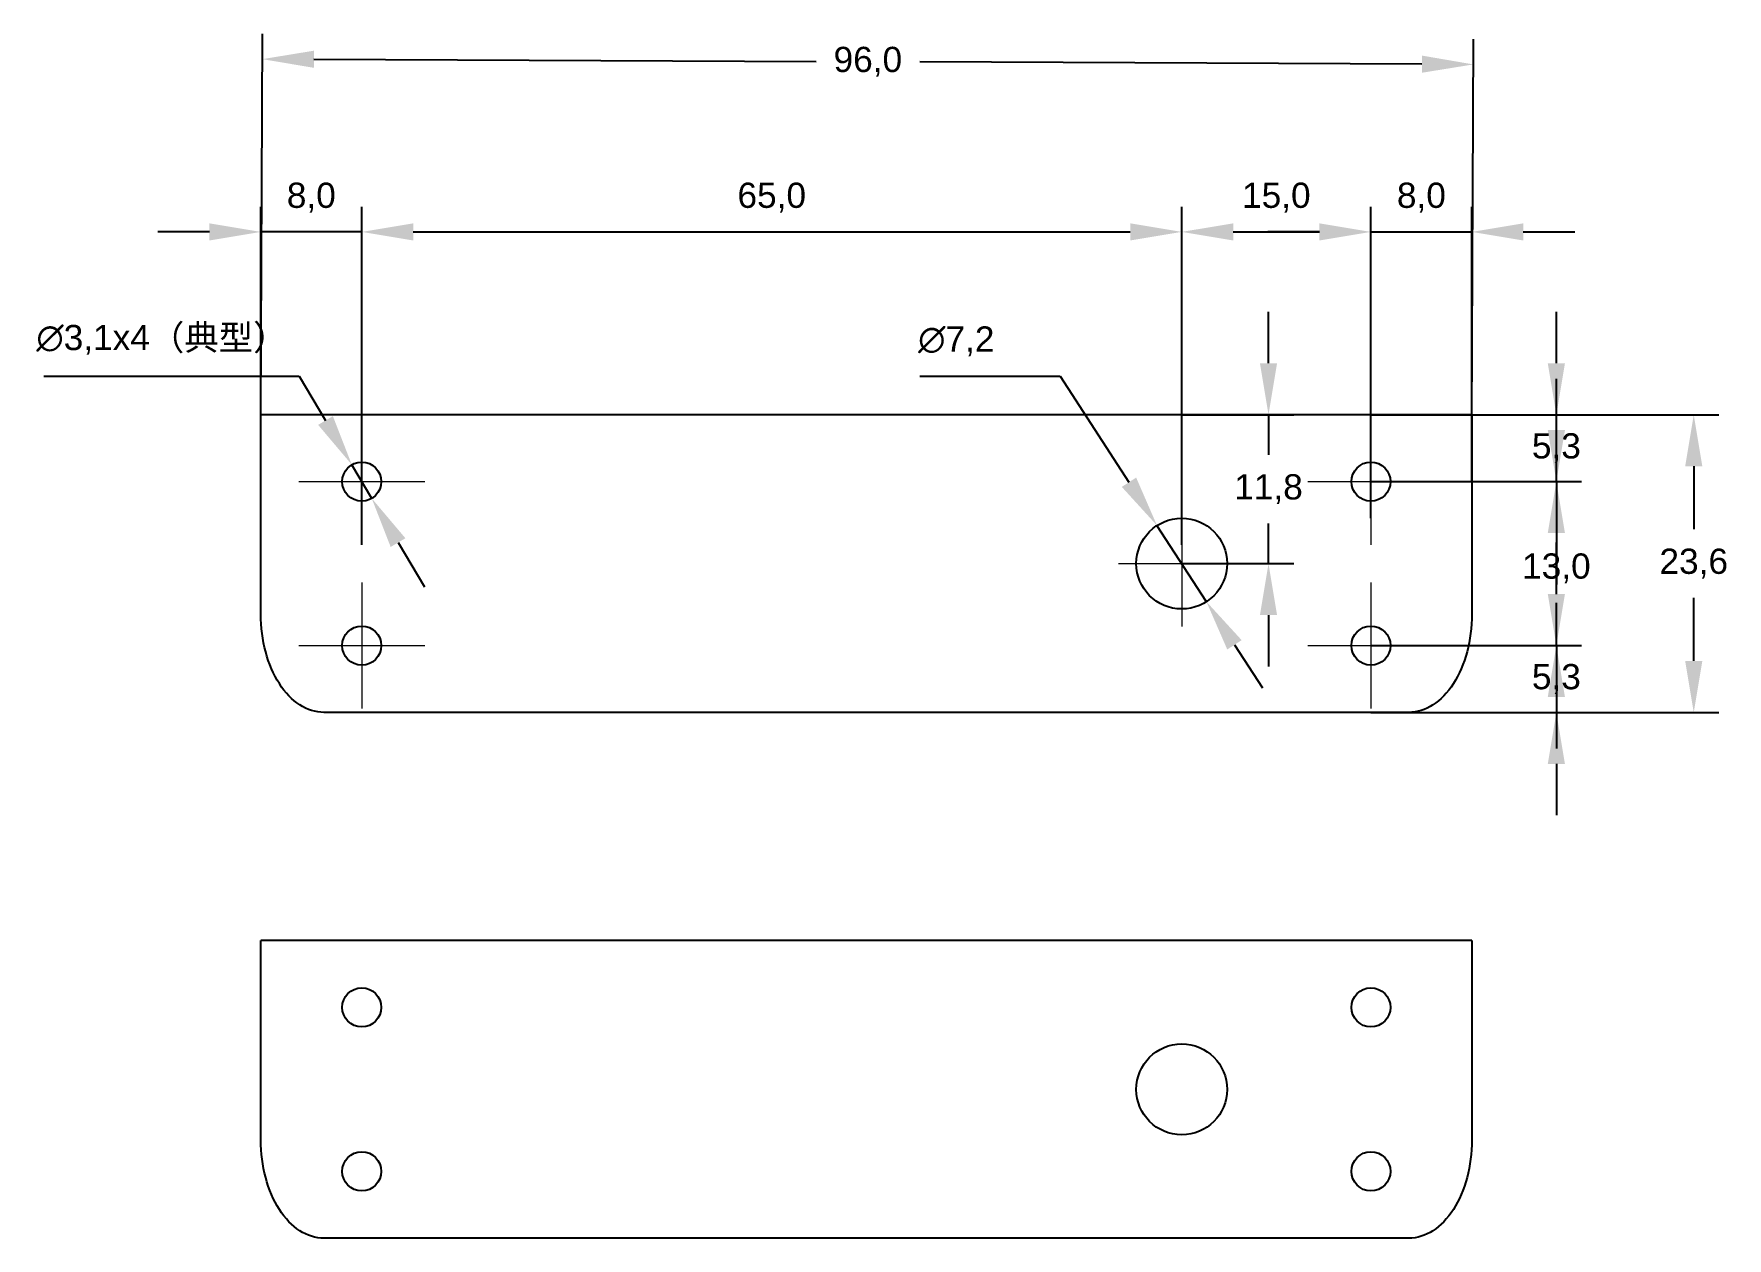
# Model space of a CAD drawing. Header units: millimetres. Extents: x 2384 to 2518, y 1383 to 1478.
import ezdxf

# ---------------------------------------------------------------- set-up
doc = ezdxf.new("R2010")
doc.units = ezdxf.units.MM
doc.linetypes.add('CENTERX2', pattern=[20.32, 12.7, -2.54, 2.54, -2.54])
doc.layers.add('中心线层', color=1, linetype='CENTERX2', lineweight=15)
doc.layers.add('标注层', color=4, linetype='Continuous', lineweight=9)
doc.styles.get("Standard").update_dxf_attribs({"font": 'arial.ttf'})
doc.dimstyles.new('ISO-25', dxfattribs={"dimtxt": 2.5, "dimasz": 2.5, "dimexe": 1.25, "dimexo": 0.625, "dimtad": 1, "dimtxsty": 'Standard', "dimcen": 2.5, "dimadec": 0, "dimazin": 0, "dimtfac": 1, "dimtmove": 0, "dimatfit": 3, "dimfxl": 1, "dimarcsym": 0})

# ---------------------------------------------------------------- blocks, each defined once
blk = doc.blocks.new('*D13')
at = {"layer": 'Defpoints', "color": 0, "ltscale": 0.5, "transparency": 16777216}
for p in [(2408.87, 1444.25), (2410.45, 1441.58)]:
    blk.add_point(p, dxfattribs=at)
at = {"layer": '标注层', "color": 0, "lineweight": -2, "ltscale": 0.5, "transparency": 16777216}
for p, q in [((2384.46, 1451.26), (2404.7, 1451.26)), ((2404.7, 1451.26), (2406.78, 1447.75)), ((2410.45, 1441.58), (2408.87, 1444.25)), ((2412.54, 1438.07), (2414.62, 1434.57))]:
    blk.add_line(p, q, dxfattribs=at)
at = {"layer": '标注层', "color": 0, "ltscale": 0.5, "transparency": 16777216}
for points in [[(2407.37, 1448.1), (2406.2, 1447.41), (2408.87, 1444.25)], [(2413.12, 1438.42), (2411.95, 1437.73), (2410.45, 1441.58)]]:
    blk.add_solid(points, dxfattribs=at)
at = {"layer": '标注层', "color": 0, "lineweight": 15, "ltscale": 0.5, "transparency": 16777216, "insert": (2393.82, 1454.15), "char_height": 2, "attachment_point": 5}
blk.add_mtext('∅3,1x4{\\fSimSun|b0|i0|c134|p2;（典型）}', dxfattribs=at)
blk = doc.blocks.new('*D14')
at = {"layer": 'Defpoints', "color": 0, "ltscale": 0.5, "transparency": 16777216}
for p in [(2472.7, 1439.43), (2476.62, 1433.39)]:
    blk.add_point(p, dxfattribs=at)
at = {"layer": '标注层', "color": 0, "lineweight": -2, "ltscale": 0.5, "transparency": 16777216}
for p, q in [((2453.89, 1451.27), (2465.02, 1451.27)), ((2465.02, 1451.27), (2470.48, 1442.86)), ((2476.62, 1433.39), (2472.7, 1439.43)), ((2478.84, 1429.97), (2481.06, 1426.55))]:
    blk.add_line(p, q, dxfattribs=at)
at = {"layer": '标注层', "color": 0, "ltscale": 0.5, "transparency": 16777216}
for points in [[(2471.05, 1443.23), (2469.91, 1442.49), (2472.7, 1439.43)], [(2479.41, 1430.34), (2478.27, 1429.6), (2476.62, 1433.39)]]:
    blk.add_solid(points, dxfattribs=at)
at = {"layer": '标注层', "color": 0, "lineweight": 15, "ltscale": 0.5, "transparency": 16777216, "insert": (2456.79, 1454.03), "char_height": 2, "attachment_point": 5}
blk.add_mtext('∅7,2', dxfattribs=at)
blk = doc.blocks.new('*D15')
at = {"layer": 'Defpoints', "color": 0, "ltscale": 0.5, "transparency": 16777216}
for p in [(2497.66, 1448.21), (2492.66, 1424.61), (2515.25, 1424.61)]:
    blk.add_point(p, dxfattribs=at)
at = {"layer": '标注层', "color": 0, "lineweight": -2, "ltscale": 0.5, "transparency": 16777216}
for p, q in [((2497.66, 1448.21), (2517.25, 1448.21)), ((2515.25, 1444.13), (2515.25, 1439.14)), ((2515.25, 1428.69), (2515.25, 1433.69)), ((2492.66, 1424.61), (2517.25, 1424.61))]:
    blk.add_line(p, q, dxfattribs=at)
at = {"layer": '标注层', "color": 0, "ltscale": 0.5, "transparency": 16777216}
for points in [[(2514.57, 1444.13), (2515.93, 1444.13), (2515.25, 1448.21)], [(2514.57, 1428.69), (2515.93, 1428.69), (2515.25, 1424.61)]]:
    blk.add_solid(points, dxfattribs=at)
at = {"layer": '标注层', "color": 0, "lineweight": 15, "ltscale": 0.5, "transparency": 16777216, "insert": (2515.25, 1436.41), "char_height": 2, "attachment_point": 5}
blk.add_mtext('23,6', dxfattribs=at)
blk = doc.blocks.new('*D16')
at = {"layer": 'Defpoints', "color": 0, "ltscale": 0.5, "transparency": 16777216}
for p in [(2474.66, 1448.21), (2481.54, 1448.21), (2474.66, 1436.41)]:
    blk.add_point(p, dxfattribs=at)
at = {"layer": '标注层', "color": 0, "lineweight": -2, "ltscale": 0.5, "transparency": 16777216}
for p, q in [((2481.54, 1452.29), (2481.54, 1456.37)), ((2474.66, 1448.21), (2483.54, 1448.21)), ((2481.54, 1448.21), (2481.54, 1445.04)), ((2481.54, 1436.41), (2481.54, 1439.59)), ((2474.66, 1436.41), (2483.54, 1436.41)), ((2481.54, 1432.33), (2481.54, 1428.25))]:
    blk.add_line(p, q, dxfattribs=at)
at = {"layer": '标注层', "color": 0, "ltscale": 0.5, "transparency": 16777216}
for points in [[(2480.86, 1452.29), (2482.22, 1452.29), (2481.54, 1448.21)], [(2480.86, 1432.33), (2482.22, 1432.33), (2481.54, 1436.41)]]:
    blk.add_solid(points, dxfattribs=at)
at = {"layer": '标注层', "color": 0, "lineweight": 15, "ltscale": 0.5, "transparency": 16777216, "insert": (2481.54, 1442.31), "char_height": 2, "attachment_point": 5}
blk.add_mtext('11,8', dxfattribs=at)
blk = doc.blocks.new('*D17')
at = {"layer": 'Defpoints', "color": 0, "ltscale": 0.5, "transparency": 16777216}
for p in [(2489.66, 1448.21), (2504.36, 1448.21), (2489.66, 1442.91)]:
    blk.add_point(p, dxfattribs=at)
at = {"layer": '标注层', "color": 0, "lineweight": -2, "ltscale": 0.5, "transparency": 16777216}
for p, q in [((2504.36, 1452.29), (2504.36, 1456.37)), ((2489.66, 1448.21), (2506.36, 1448.21)), ((2504.36, 1442.91), (2504.36, 1448.21)), ((2489.66, 1442.91), (2506.36, 1442.91)), ((2504.36, 1438.83), (2504.36, 1434.75))]:
    blk.add_line(p, q, dxfattribs=at)
at = {"layer": '标注层', "color": 0, "ltscale": 0.5, "transparency": 16777216}
for points in [[(2503.68, 1452.29), (2505.04, 1452.29), (2504.36, 1448.21)], [(2503.68, 1438.83), (2505.04, 1438.83), (2504.36, 1442.91)]]:
    blk.add_solid(points, dxfattribs=at)
at = {"layer": '标注层', "color": 0, "lineweight": 15, "ltscale": 0.5, "transparency": 16777216, "insert": (2504.36, 1445.56), "char_height": 2, "attachment_point": 5}
blk.add_mtext('5,3', dxfattribs=at)
blk = doc.blocks.new('*D18')
at = {"layer": 'Defpoints', "color": 0, "ltscale": 0.5, "transparency": 16777216}
for p in [(2489.66, 1442.91), (2504.36, 1442.91), (2489.66, 1429.91)]:
    blk.add_point(p, dxfattribs=at)
at = {"layer": '标注层', "color": 0, "lineweight": -2, "ltscale": 0.5, "transparency": 16777216}
for p, q in [((2504.36, 1446.99), (2504.36, 1451.07)), ((2489.66, 1442.91), (2506.36, 1442.91)), ((2504.36, 1442.91), (2504.36, 1438.76)), ((2504.36, 1429.91), (2504.36, 1433.31)), ((2489.66, 1429.91), (2506.36, 1429.91)), ((2504.36, 1425.83), (2504.36, 1421.75))]:
    blk.add_line(p, q, dxfattribs=at)
at = {"layer": '标注层', "color": 0, "ltscale": 0.5, "transparency": 16777216}
for points in [[(2503.68, 1446.99), (2505.04, 1446.99), (2504.36, 1442.91)], [(2503.68, 1425.83), (2505.04, 1425.83), (2504.36, 1429.91)]]:
    blk.add_solid(points, dxfattribs=at)
at = {"layer": '标注层', "color": 0, "lineweight": 15, "ltscale": 0.5, "transparency": 16777216, "insert": (2504.36, 1436.03), "char_height": 2, "attachment_point": 5}
blk.add_mtext('13,0', dxfattribs=at)
blk = doc.blocks.new('*D19')
at = {"layer": 'Defpoints', "color": 0, "ltscale": 0.5, "transparency": 16777216}
for p in [(2489.66, 1429.91), (2489.66, 1424.61), (2504.36, 1424.61)]:
    blk.add_point(p, dxfattribs=at)
at = {"layer": '标注层', "color": 0, "lineweight": -2, "ltscale": 0.5, "transparency": 16777216}
for p, q in [((2504.36, 1433.99), (2504.36, 1438.07)), ((2489.66, 1429.91), (2506.36, 1429.91)), ((2504.36, 1429.91), (2504.36, 1424.61)), ((2489.66, 1424.61), (2506.36, 1424.61)), ((2504.36, 1420.53), (2504.36, 1416.45))]:
    blk.add_line(p, q, dxfattribs=at)
at = {"layer": '标注层', "color": 0, "ltscale": 0.5, "transparency": 16777216}
for points in [[(2503.68, 1433.99), (2505.04, 1433.99), (2504.36, 1429.91)], [(2503.68, 1420.53), (2505.04, 1420.53), (2504.36, 1424.61)]]:
    blk.add_solid(points, dxfattribs=at)
at = {"layer": '标注层', "color": 0, "lineweight": 15, "ltscale": 0.5, "transparency": 16777216, "insert": (2504.36, 1427.26), "char_height": 2, "attachment_point": 5}
blk.add_mtext('5,3', dxfattribs=at)
blk = doc.blocks.new('*D20')
at = {"layer": 'Defpoints', "color": 0, "transparency": 16777216}
for p in [(2401.66, 1462.71), (2401.66, 1442.91), (2409.66, 1442.91)]:
    blk.add_point(p, dxfattribs=at)
at = {"layer": '标注层', "color": 0, "lineweight": -2, "transparency": 16777216}
for p, q in [((2401.66, 1442.91), (2401.66, 1464.71)), ((2409.66, 1442.91), (2409.66, 1464.71)), ((2397.58, 1462.71), (2393.5, 1462.71)), ((2409.66, 1462.71), (2401.66, 1462.71)), ((2413.74, 1462.71), (2417.82, 1462.71))]:
    blk.add_line(p, q, dxfattribs=at)
at = {"layer": '标注层', "color": 0, "transparency": 16777216}
for points in [[(2397.58, 1463.39), (2397.58, 1462.03), (2401.66, 1462.71)], [(2413.74, 1463.39), (2413.74, 1462.03), (2409.66, 1462.71)]]:
    blk.add_solid(points, dxfattribs=at)
at = {"layer": '标注层', "color": 0, "transparency": 16777216, "insert": (2405.66, 1465.43), "char_height": 2, "attachment_point": 5}
blk.add_mtext('8,0', dxfattribs=at)
blk = doc.blocks.new('*D21')
at = {"layer": 'Defpoints', "color": 0, "transparency": 16777216}
for p in [(2474.66, 1462.71), (2409.66, 1437.91), (2474.66, 1437.91)]:
    blk.add_point(p, dxfattribs=at)
at = {"layer": '标注层', "color": 0, "lineweight": -2, "transparency": 16777216}
for p, q in [((2409.66, 1437.91), (2409.66, 1464.71)), ((2474.66, 1437.91), (2474.66, 1464.71)), ((2413.74, 1462.71), (2470.58, 1462.71))]:
    blk.add_line(p, q, dxfattribs=at)
at = {"layer": '标注层', "color": 0, "transparency": 16777216}
for points in [[(2413.74, 1463.39), (2413.74, 1462.03), (2409.66, 1462.71)], [(2470.58, 1463.39), (2470.58, 1462.03), (2474.66, 1462.71)]]:
    blk.add_solid(points, dxfattribs=at)
at = {"layer": '标注层', "color": 0, "transparency": 16777216, "insert": (2442.16, 1465.43), "char_height": 2, "attachment_point": 5}
blk.add_mtext('65,0', dxfattribs=at)
blk = doc.blocks.new('*D22')
at = {"layer": 'Defpoints', "color": 0, "transparency": 16777216}
for p in [(2489.66, 1462.71), (2474.66, 1440.01), (2489.66, 1440.01)]:
    blk.add_point(p, dxfattribs=at)
at = {"layer": '标注层', "color": 0, "lineweight": -2, "transparency": 16777216}
for p, q in [((2474.66, 1440.01), (2474.66, 1464.71)), ((2489.66, 1440.01), (2489.66, 1464.71)), ((2478.74, 1462.71), (2485.58, 1462.71))]:
    blk.add_line(p, q, dxfattribs=at)
at = {"layer": '标注层', "color": 0, "transparency": 16777216}
for points in [[(2478.74, 1463.39), (2478.74, 1462.03), (2474.66, 1462.71)], [(2485.58, 1463.39), (2485.58, 1462.03), (2489.66, 1462.71)]]:
    blk.add_solid(points, dxfattribs=at)
at = {"layer": '标注层', "color": 0, "transparency": 16777216, "insert": (2482.16, 1465.43), "char_height": 2, "attachment_point": 5}
blk.add_mtext('15,0', dxfattribs=at)
blk = doc.blocks.new('*D23')
at = {"layer": 'Defpoints', "color": 0, "transparency": 16777216}
for p in [(2497.66, 1462.71), (2489.66, 1442.91), (2497.66, 1442.91)]:
    blk.add_point(p, dxfattribs=at)
at = {"layer": '标注层', "color": 0, "lineweight": -2, "transparency": 16777216}
for p, q in [((2489.66, 1442.91), (2489.66, 1464.71)), ((2497.66, 1442.91), (2497.66, 1464.71)), ((2485.58, 1462.71), (2481.5, 1462.71)), ((2489.66, 1462.71), (2497.66, 1462.71)), ((2501.74, 1462.71), (2505.82, 1462.71))]:
    blk.add_line(p, q, dxfattribs=at)
at = {"layer": '标注层', "color": 0, "transparency": 16777216}
for points in [[(2485.58, 1463.39), (2485.58, 1462.03), (2489.66, 1462.71)], [(2501.74, 1463.39), (2501.74, 1462.03), (2497.66, 1462.71)]]:
    blk.add_solid(points, dxfattribs=at)
at = {"layer": '标注层', "color": 0, "transparency": 16777216, "insert": (2493.66, 1465.43), "char_height": 2, "attachment_point": 5}
blk.add_mtext('8,0', dxfattribs=at)
blk = doc.blocks.new('*D24')
at = {"layer": 'Defpoints', "color": 0, "transparency": 16777216}
for p in [(2497.78, 1475.99), (2401.66, 1448.21), (2497.66, 1447.79)]:
    blk.add_point(p, dxfattribs=at)
at = {"layer": '标注层', "color": 0, "lineweight": -2, "transparency": 16777216}
for p, q in [((2401.66, 1448.21), (2401.79, 1478.41)), ((2497.66, 1447.79), (2497.79, 1477.99)), ((2405.86, 1476.4), (2445.67, 1476.22)), ((2493.7, 1476.01), (2453.9, 1476.19))]:
    blk.add_line(p, q, dxfattribs=at)
at = {"layer": '标注层', "color": 0, "transparency": 16777216}
for points in [[(2405.87, 1477.08), (2405.86, 1475.72), (2401.78, 1476.41)], [(2493.71, 1476.69), (2493.7, 1475.33), (2497.78, 1475.99)]]:
    blk.add_solid(points, dxfattribs=at)
at = {"layer": '标注层', "color": 0, "transparency": 16777216, "insert": (2449.78, 1476.2), "char_height": 2, "attachment_point": 5}
blk.add_mtext('96,0', dxfattribs=at)

msp = doc.modelspace()

# ---------------------------------------------------------------- linework, layer by layer
at = {"color": 7, "linetype": 'Continuous', "lineweight": 25}
for p, q in [((2401.66, 1447.37), (2401.66, 1448.21)), ((2497.66, 1448.21), (2401.66, 1448.21)), ((2401.66, 1432.39), (2401.66, 1447.37)), ((2497.66, 1448.21), (2497.66, 1447.37)), ((2497.66, 1447.37), (2497.66, 1432.39)), ((2492.66, 1424.61), (2406.66, 1424.61)), ((2401.66, 1405.69), (2401.66, 1406.52)), ((2497.66, 1406.52), (2401.66, 1406.52)), ((2401.66, 1390.7), (2401.66, 1405.69)), ((2497.66, 1406.52), (2497.66, 1405.69)), ((2497.66, 1405.69), (2497.66, 1390.7)), ((2492.66, 1382.92), (2406.66, 1382.92))]:
    msp.add_line(p, q, dxfattribs=at)
for centre, radius in [((2409.66, 1442.91), 1.55), ((2489.66, 1442.91), 1.55), ((2474.66, 1436.41), 3.6), ((2409.66, 1429.91), 1.55), ((2489.66, 1429.91), 1.55), ((2409.66, 1401.22), 1.55), ((2489.66, 1401.22), 1.55), ((2474.66, 1394.72), 3.6), ((2409.66, 1388.22), 1.55), ((2489.66, 1388.22), 1.55)]:
    msp.add_circle(centre, radius, dxfattribs=at)
for points in [[(2406.66, 1424.61), (2405.33, 1424.61), (2404.06, 1425.43), (2402.19, 1428.35), (2401.66, 1430.33), (2401.66, 1432.39)], [(2497.66, 1432.39), (2497.66, 1430.33), (2497.13, 1428.35), (2495.26, 1425.43), (2493.99, 1424.61), (2492.66, 1424.61)], [(2406.66, 1382.92), (2405.33, 1382.92), (2404.06, 1383.74), (2402.19, 1386.66), (2401.66, 1388.64), (2401.66, 1390.7)], [(2497.66, 1390.7), (2497.66, 1388.64), (2497.13, 1386.66), (2495.26, 1383.74), (2493.99, 1382.92), (2492.66, 1382.92)]]:
    msp.add_open_spline(points, degree=3, knots=[0, 0, 0, 0, 0.5, 0.5, 1, 1, 1, 1], dxfattribs=at)
at = {"layer": '中心线层', "color": 114, "linetype": 'CENTERX2', "true_color": 0x139b48}
for p, q in [((2409.66, 1447.91), (2409.66, 1437.91)), ((2489.66, 1447.91), (2489.66, 1437.91)), ((2404.66, 1442.91), (2414.66, 1442.91)), ((2484.66, 1442.91), (2494.66, 1442.91)), ((2474.66, 1441.41), (2474.66, 1431.41)), ((2469.66, 1436.41), (2479.66, 1436.41)), ((2409.66, 1434.91), (2409.66, 1424.91)), ((2489.66, 1434.91), (2489.66, 1424.91)), ((2404.66, 1429.91), (2414.66, 1429.91)), ((2484.66, 1429.91), (2494.66, 1429.91))]:
    msp.add_line(p, q, dxfattribs=at)

# ---------------------------------------------------------------- dimensions: what is measured, and where the dimension line sits
at = {"layer": '标注层'}
dim = msp.add_aligned_dim(p1=(2401.66, 1448.21), p2=(2497.66, 1447.79), distance=28.2, dimstyle='ISO-25', override={"dimtxt": 2, "dimasz": 4.08, "dimexe": 2, "dimexo": 0, "dimgap": 1.524, "dimtih": 1, "dimtoh": 1, "dimdec": 1, "dimlfac": 1, "dimzin": 0, "dimadec": 2, "dimtzin": 0}, dxfattribs=at)
dim.commit()
dim.dimension.update_dxf_attribs({"geometry": '*D24', "text_midpoint": (2449.78, 1476.2)})
for base, p1, p2, picture, middle in [((2401.66, 1462.71), (2409.66, 1442.91), (2401.66, 1442.91), '*D20', (2405.66, 1465.43)), ((2474.66, 1462.71), (2409.66, 1437.91), (2474.66, 1437.91), '*D21', (2442.16, 1465.43)), ((2489.66, 1462.71), (2474.66, 1440.01), (2489.66, 1440.01), '*D22', (2482.16, 1465.43)), ((2497.66, 1462.71), (2489.66, 1442.91), (2497.66, 1442.91), '*D23', (2493.66, 1465.43))]:
    dim = msp.add_linear_dim(base=base, p1=p1, p2=p2, dimstyle='ISO-25', override={"dimtxt": 2, "dimasz": 4.08, "dimexe": 2, "dimexo": 0, "dimgap": 1.524, "dimtih": 1, "dimtoh": 1, "dimdec": 1, "dimlfac": 1, "dimzin": 0, "dimadec": 2, "dimtzin": 0}, dxfattribs=at)
    dim.commit()
    dim.dimension.update_dxf_attribs({"geometry": picture, "text_midpoint": middle})
at = {"layer": '标注层', "lineweight": 15, "ltscale": 0.5}
dim = msp.add_diameter_dim_2p(p1=(2410.45, 1441.58), p2=(2408.87, 1444.25), text='<>x4{\\fSimSun|b0|i0|c134|p2;（典型）}', dimstyle='ISO-25', override={"dimtxt": 2, "dimasz": 4.08, "dimexe": 2, "dimexo": 0, "dimgap": 1.524, "dimtih": 1, "dimtoh": 1, "dimdec": 1, "dimlfac": 1, "dimrnd": 0, "dimzin": 0, "dimadec": 2, "dimtzin": 0}, dxfattribs=at)
dim.commit()
dim.dimension.update_dxf_attribs({"geometry": '*D13', "text_midpoint": (2393.82, 1454.15)})
dim = msp.add_diameter_dim_2p(p1=(2476.62, 1433.39), p2=(2472.7, 1439.43), dimstyle='ISO-25', override={"dimtxt": 2, "dimasz": 4.08, "dimexe": 2, "dimexo": 0, "dimgap": 1.524, "dimtih": 1, "dimtoh": 1, "dimdec": 1, "dimlfac": 1, "dimzin": 0, "dimadec": 2, "dimtzin": 0}, dxfattribs=at)
dim.commit()
dim.dimension.update_dxf_attribs({"geometry": '*D14', "text_midpoint": (2456.79, 1451.27), "dimtype": 163})
for base, p1, p2, picture, middle in [((2481.54, 1448.21), (2474.66, 1436.41), (2474.66, 1448.21), '*D16', (2481.54, 1442.31)), ((2504.36, 1448.21), (2489.66, 1442.91), (2489.66, 1448.21), '*D17', (2504.36, 1445.56)), ((2504.36, 1442.91), (2489.66, 1429.91), (2489.66, 1442.91), '*D18', (2504.36, 1436.03)), ((2515.25, 1424.61), (2497.66, 1448.21), (2492.66, 1424.61), '*D15', (2515.25, 1436.41)), ((2504.36, 1424.61), (2489.66, 1429.91), (2489.66, 1424.61), '*D19', (2504.36, 1427.26))]:
    dim = msp.add_linear_dim(base=base, p1=p1, p2=p2, angle=90, dimstyle='ISO-25', override={"dimtxt": 2, "dimasz": 4.08, "dimexe": 2, "dimexo": 0, "dimgap": 1.524, "dimtih": 1, "dimtoh": 1, "dimdec": 1, "dimzin": 0, "dimadec": 2, "dimtzin": 0}, dxfattribs=at)
    dim.commit()
    dim.dimension.update_dxf_attribs({"geometry": picture, "text_midpoint": middle, "dimtype": 160})

doc.saveas('drawing.dxf')
